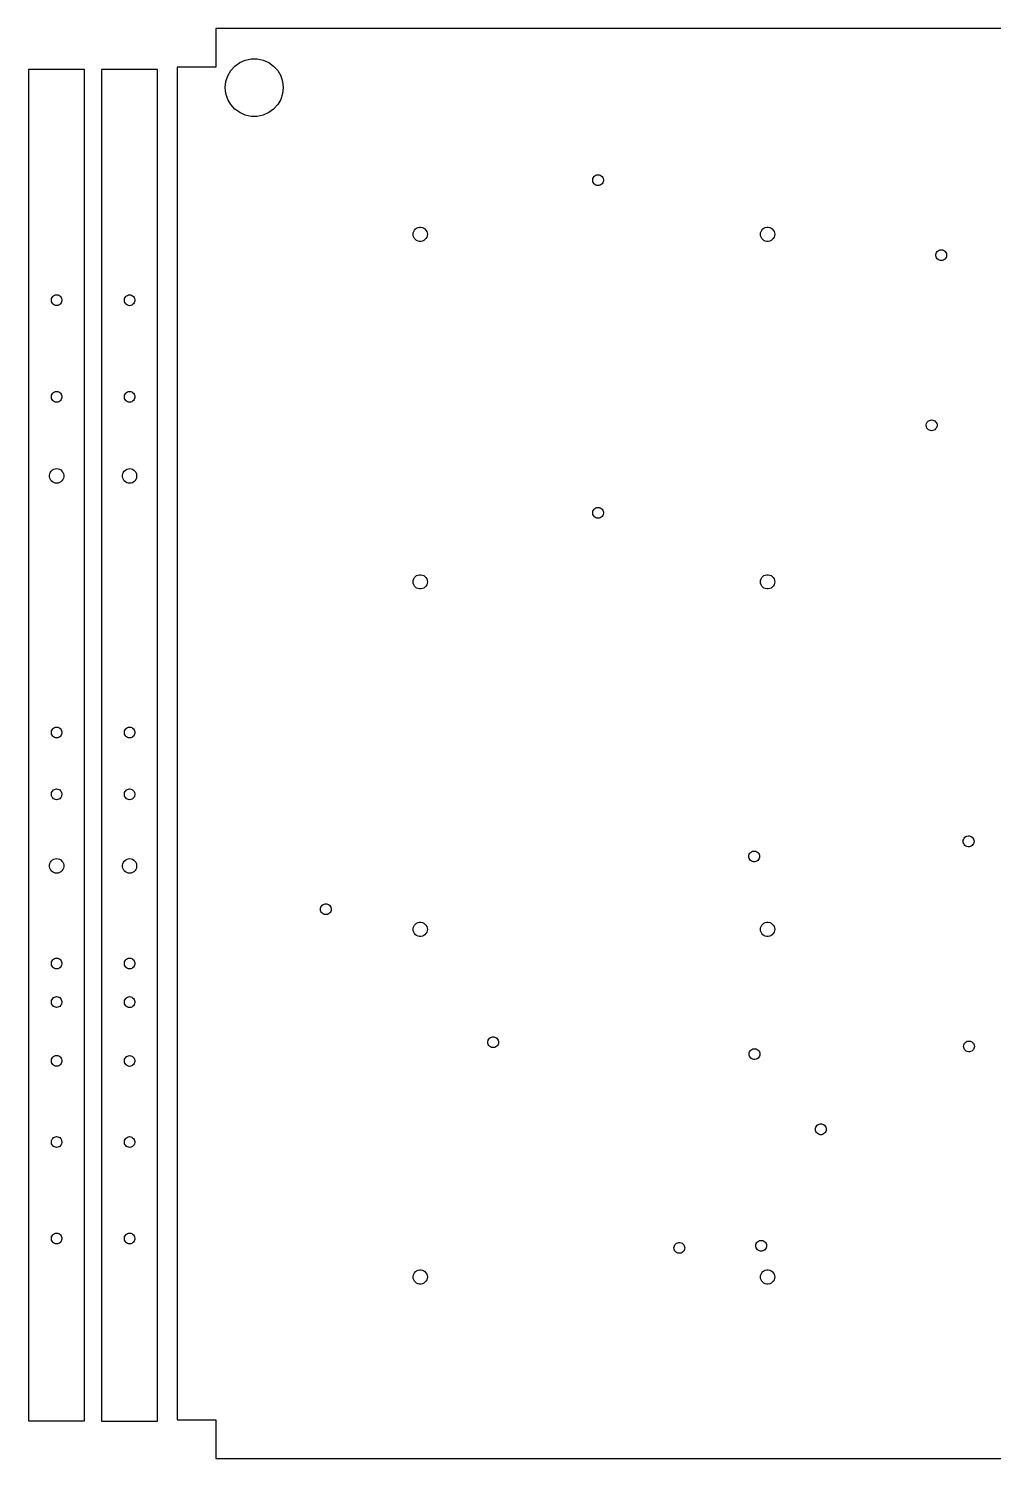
# Model space of a CAD drawing. Extents: x -131 to 1160, y 6 to 376.
# Drawn here: x -130.9 to 118.8, y 6.2 to 376 of the extents above; entities that cross this region are included whole.
import ezdxf

# ---------------------------------------------------------------- set-up
doc = ezdxf.new("R2010")
doc.units = 0
doc.layers.add('Layer_1', color=7, linetype='CONTINUOUS')

msp = doc.modelspace()

# ---------------------------------------------------------------- linework, layer by layer
at = {"layer": 'Layer_1', "color": 7}
for points in [[(277.107941, 11.229733), (277.763129, 17.458765), (279.698768, 23.415409), (282.829926, 28.8395), (287.021826, 33.493949), (292.089628, 37.175468), (297.811613, 39.722966), (303.939125, 41.025065), (310.20348, 41.025065), (316.330965, 39.722966), (318.160718, 38.908126), (318.160718, 366.020648), (308.172935, 366.020648), (308.172935, 376.007166), (-82.452149, 376.007166), (-82.452149, 366.020648), (-92.439932, 366.020648), (-92.439932, 16.22295), (-82.452149, 16.22295), (-82.452149, 6.236516), (277.633298, 6.236516)], [(-73.247411, 353.308821), (-74.779137, 353.634375), (-76.209787, 354.271515), (-77.476739, 355.191276), (-78.524555, 356.355707), (-79.307597, 357.710874), (-79.791504, 359.200859), (-79.955205, 360.75776), (-79.791504, 362.314653), (-79.307597, 363.804638), (-78.524555, 365.159815), (-77.476739, 366.324236), (-76.209787, 367.243994), (-74.779137, 367.881137), (-73.247411, 368.206701), (-71.681327, 368.206701), (-70.149601, 367.881137), (-68.718951, 367.243994), (-67.452002, 366.324236), (-66.404186, 365.159815), (-65.621143, 363.804638), (-65.137234, 362.314653), (-64.973533, 360.75776), (-65.137234, 359.200859), (-65.621143, 357.710874), (-66.404186, 356.355707), (-67.452002, 355.191276), (-68.718951, 354.271515), (-70.149601, 353.634375), (-71.681327, 353.308821)], [(-130.87387, 365.42079), (-130.87387, 15.912196), (-116.365285, 15.912196), (-116.365285, 365.42079)], [(-111.985028, 365.412122), (-111.985028, 15.903518), (-97.476442, 15.903518), (-97.476442, 365.412122)], [(16.236108, 335.420977), (15.958449, 335.510869), (15.704756, 335.656678), (15.488025, 335.852414), (15.316234, 336.089095), (15.197377, 336.355734), (15.136452, 336.642344), (15.136452, 336.933951), (15.197377, 337.220569), (15.316234, 337.487208), (15.488025, 337.723881), (15.704756, 337.919625), (15.958449, 338.065424), (16.236108, 338.155318), (16.526753, 338.186314), (16.817397, 338.155318), (17.095056, 338.065424), (17.348744, 337.919625), (17.56548, 337.723881), (17.737272, 337.487208), (17.856125, 337.220569), (17.917053, 336.933951), (17.917053, 336.642344), (17.856125, 336.355734), (17.737272, 336.089095), (17.56548, 335.852414), (17.348744, 335.656678), (17.095056, 335.510869), (16.817397, 335.420977), (16.526753, 335.389978)], [(-29.710078, 320.971489), (-30.087917, 321.052383), (-30.440783, 321.20917), (-30.753301, 321.435863), (-31.011786, 321.723471), (-31.204948, 322.058016), (-31.324304, 322.424528), (-31.364656, 322.809008), (-31.324304, 323.193489), (-31.204948, 323.559992), (-31.011786, 323.894536), (-30.753301, 324.182154), (-30.440783, 324.408846), (-30.087917, 324.565633), (-29.710078, 324.646529), (-29.32375, 324.646529), (-28.945911, 324.565633), (-28.593045, 324.408846), (-28.280527, 324.182154), (-28.022045, 323.894536), (-27.828981, 323.559992), (-27.709524, 323.193489), (-27.669175, 322.809008), (-27.709524, 322.424528), (-27.828981, 322.058016), (-28.022045, 321.723471), (-28.280527, 321.435863), (-28.593045, 321.20917), (-28.945911, 321.052383), (-29.32375, 320.971489)], [(60.180344, 320.971489), (59.801805, 321.052383), (59.449237, 321.20917), (59.136621, 321.435863), (58.877938, 321.723471), (58.685173, 322.058016), (58.56532, 322.424528), (58.525368, 322.809008), (58.56532, 323.193489), (58.685173, 323.559992), (58.877938, 323.894536), (59.136621, 324.182154), (59.449237, 324.408846), (59.801805, 324.565633), (60.180344, 324.646529), (60.565871, 324.646529), (60.944408, 324.565633), (61.296979, 324.408846), (61.609594, 324.182154), (61.868278, 323.894536), (62.061042, 323.559992), (62.180899, 323.193489), (62.220848, 322.809008), (62.180899, 322.424528), (62.061042, 322.058016), (61.868278, 321.723471), (61.609594, 321.435863), (61.296979, 321.20917), (60.944408, 321.052383), (60.565871, 320.971489)], [(105.040459, 316.035156), (104.7628, 316.125049), (104.509107, 316.270858), (104.292374, 316.466593), (104.120585, 316.703275), (104.001731, 316.969914), (103.940803, 317.256522), (103.940803, 317.54813), (104.001731, 317.834748), (104.120585, 318.101388), (104.292374, 318.33806), (104.509107, 318.533795), (104.7628, 318.679604), (105.040459, 318.769497), (105.331104, 318.800495), (105.621746, 318.769497), (105.899408, 318.679604), (106.153098, 318.533795), (106.369832, 318.33806), (106.541623, 318.101388), (106.660476, 317.834748), (106.721402, 317.54813), (106.721402, 317.256522), (106.660476, 316.969914), (106.541623, 316.703275), (106.369832, 316.466593), (106.153098, 316.270858), (105.899408, 316.125049), (105.621746, 316.035156), (105.331104, 316.004158)], [(-122.272848, 305.608886), (-122.331692, 305.322289), (-122.446838, 305.055668), (-122.613235, 304.818972), (-122.823631, 304.62326), (-123.068794, 304.477474), (-123.338008, 304.387595), (-123.619577, 304.356586), (-123.901094, 304.387595), (-124.170334, 304.477474), (-124.415497, 304.62326), (-124.625867, 304.818972), (-124.79229, 305.055668), (-124.90741, 305.322289), (-124.966254, 305.608886), (-124.966254, 305.900456), (-124.90741, 306.187053), (-124.79229, 306.453674), (-124.625867, 306.690343), (-124.415497, 306.886082), (-124.170334, 307.031868), (-123.901094, 307.121747), (-123.619577, 307.152703), (-123.338008, 307.121747), (-123.068794, 307.031868), (-122.823631, 306.886082), (-122.613235, 306.690343), (-122.446838, 306.453674), (-122.331692, 306.187053), (-122.272848, 305.900456)], [(-103.384006, 305.600218), (-103.442849, 305.313621), (-103.557996, 305.047), (-103.724392, 304.810304), (-103.934789, 304.614592), (-104.179952, 304.468807), (-104.449166, 304.378928), (-104.730735, 304.347918), (-105.012252, 304.378928), (-105.281492, 304.468807), (-105.526655, 304.614592), (-105.737025, 304.810304), (-105.903448, 305.047), (-106.018568, 305.313621), (-106.077411, 305.600218), (-106.077411, 305.891789), (-106.018568, 306.178385), (-105.903448, 306.445006), (-105.737025, 306.681676), (-105.526655, 306.877414), (-105.281492, 307.0232), (-105.012252, 307.113079), (-104.730735, 307.144035), (-104.449166, 307.113079), (-104.179952, 307.0232), (-103.934789, 306.877414), (-103.724392, 306.681676), (-103.557996, 306.445006), (-103.442849, 306.178385), (-103.384006, 305.891789)], [(-122.272848, 280.643967), (-122.331692, 280.35737), (-122.446838, 280.090749), (-122.613235, 279.85408), (-122.823631, 279.658367), (-123.068794, 279.512555), (-123.338008, 279.422703), (-123.619577, 279.391694), (-123.901094, 279.422703), (-124.170334, 279.512555), (-124.415497, 279.658367), (-124.625867, 279.85408), (-124.79229, 280.090749), (-124.90741, 280.35737), (-124.966254, 280.643967), (-124.966254, 280.935564), (-124.90741, 281.222161), (-124.79229, 281.488781), (-124.625867, 281.725451), (-124.415497, 281.92119), (-124.170334, 282.066975), (-123.901094, 282.156854), (-123.619577, 282.18781), (-123.338008, 282.156854), (-123.068794, 282.066975), (-122.823631, 281.92119), (-122.613235, 281.725451), (-122.446838, 281.488781), (-122.331692, 281.222161), (-122.272848, 280.935564)], [(-103.384006, 280.635299), (-103.442849, 280.348702), (-103.557996, 280.082081), (-103.724392, 279.845412), (-103.934789, 279.649699), (-104.179952, 279.503887), (-104.449166, 279.414035), (-104.730735, 279.383026), (-105.012252, 279.414035), (-105.281492, 279.503887), (-105.526655, 279.649699), (-105.737025, 279.845412), (-105.903448, 280.082081), (-106.018568, 280.348702), (-106.077411, 280.635299), (-106.077411, 280.926896), (-106.018568, 281.213493), (-105.903448, 281.480113), (-105.737025, 281.716783), (-105.526655, 281.912522), (-105.281492, 282.058307), (-105.012252, 282.148186), (-104.730735, 282.179142), (-104.449166, 282.148186), (-104.179952, 282.058307), (-103.934789, 281.912522), (-103.724392, 281.716783), (-103.557996, 281.480113), (-103.442849, 281.213493), (-103.384006, 280.926896)], [(102.5545, 272.043568), (102.276841, 272.13346), (102.023151, 272.279269), (101.806417, 272.475002), (101.634626, 272.711686), (101.51577, 272.978325), (101.454847, 273.264932), (101.454847, 273.55654), (101.51577, 273.84315), (101.634626, 274.109799), (101.806417, 274.346469), (102.023151, 274.542205), (102.276841, 274.688015), (102.5545, 274.777907), (102.845145, 274.808905), (103.13579, 274.777907), (103.413449, 274.688015), (103.667139, 274.542205), (103.883873, 274.346469), (104.055664, 274.109799), (104.174518, 273.84315), (104.235446, 273.55654), (104.235446, 273.264932), (104.174518, 272.978325), (104.055664, 272.711686), (103.883873, 272.475002), (103.667139, 272.279269), (103.413449, 272.13346), (103.13579, 272.043568), (102.845145, 272.012569)], [(-121.791889, 260.11984), (-121.871819, 259.732384), (-122.028082, 259.369879), (-122.253904, 259.049336), (-122.539416, 258.783694), (-122.87213, 258.584992), (-123.237546, 258.463152), (-123.61963, 258.421215), (-124.001715, 258.463152), (-124.367131, 258.584992), (-124.699845, 258.783694), (-124.985357, 259.049336), (-125.211179, 259.369879), (-125.367441, 259.732384), (-125.447372, 260.11984), (-125.447372, 260.517271), (-125.367441, 260.904727), (-125.211179, 261.267206), (-124.985357, 261.587775), (-124.699845, 261.85339), (-124.367131, 262.052119), (-124.001715, 262.173933), (-123.61963, 262.215896), (-123.237546, 262.173933), (-122.87213, 262.052119), (-122.539416, 261.85339), (-122.253904, 261.587775), (-122.028082, 261.267206), (-121.871819, 260.904727), (-121.791889, 260.517271)], [(-102.903046, 260.111173), (-102.982977, 259.723717), (-103.13924, 259.361211), (-103.365062, 259.040668), (-103.650574, 258.775027), (-103.983287, 258.576325), (-104.348703, 258.454484), (-104.730788, 258.412548), (-105.112873, 258.454484), (-105.478289, 258.576325), (-105.811002, 258.775027), (-106.096514, 259.040668), (-106.322336, 259.361211), (-106.478599, 259.723717), (-106.55853, 260.111173), (-106.55853, 260.508603), (-106.478599, 260.896059), (-106.322336, 261.258538), (-106.096514, 261.579107), (-105.811002, 261.844723), (-105.478289, 262.043451), (-105.112873, 262.165265), (-104.730788, 262.207228), (-104.348703, 262.165265), (-103.983287, 262.043451), (-103.650574, 261.844723), (-103.365062, 261.579107), (-103.13924, 261.258538), (-102.982977, 260.896059), (-102.903046, 260.508603)], [(16.236108, 249.426104), (15.958449, 249.515999), (15.704756, 249.661798), (15.488025, 249.857531), (15.316234, 250.094214), (15.197377, 250.360853), (15.136452, 250.647471), (15.136452, 250.939079), (15.197377, 251.225689), (15.316234, 251.492328), (15.488025, 251.729009), (15.704756, 251.924745), (15.958449, 252.070554), (16.236108, 252.160446), (16.526753, 252.191445), (16.817397, 252.160446), (17.095056, 252.070554), (17.348744, 251.924745), (17.56548, 251.729009), (17.737272, 251.492328), (17.856125, 251.225689), (17.917053, 250.939079), (17.917053, 250.647471), (17.856125, 250.360853), (17.737272, 250.094214), (17.56548, 249.857531), (17.348744, 249.661798), (17.095056, 249.515999), (16.817397, 249.426104), (16.526753, 249.395108)], [(-29.710078, 231.092866), (-30.087917, 231.17376), (-30.440783, 231.330546), (-30.753301, 231.557241), (-31.011786, 231.844849), (-31.204948, 232.179404), (-31.324304, 232.545905), (-31.364656, 232.930386), (-31.324304, 233.314866), (-31.204948, 233.681369), (-31.011786, 234.015922), (-30.753301, 234.303532), (-30.440783, 234.530224), (-30.087917, 234.687011), (-29.710078, 234.767905), (-29.32375, 234.767905), (-28.945911, 234.687011), (-28.593045, 234.530224), (-28.280527, 234.303532), (-28.022045, 234.015922), (-27.828981, 233.681369), (-27.709524, 233.314866), (-27.669175, 232.930386), (-27.709524, 232.545905), (-27.828981, 232.179404), (-28.022045, 231.844849), (-28.280527, 231.557241), (-28.593045, 231.330546), (-28.945911, 231.17376), (-29.32375, 231.092866)], [(60.180344, 231.092866), (59.801805, 231.17376), (59.449237, 231.330546), (59.136621, 231.557241), (58.877938, 231.844849), (58.685173, 232.179404), (58.56532, 232.545905), (58.525368, 232.930386), (58.56532, 233.314866), (58.685173, 233.681369), (58.877938, 234.015922), (59.136621, 234.303532), (59.449237, 234.530224), (59.801805, 234.687011), (60.180344, 234.767905), (60.565871, 234.767905), (60.944408, 234.687011), (61.296979, 234.530224), (61.609594, 234.303532), (61.868278, 234.015922), (62.061042, 233.681369), (62.180899, 233.314866), (62.220848, 232.930386), (62.180899, 232.545905), (62.061042, 232.179404), (61.868278, 231.844849), (61.609594, 231.557241), (61.296979, 231.330546), (60.944408, 231.17376), (60.565871, 231.092866)], [(-122.272848, 193.816051), (-122.331692, 193.529454), (-122.446838, 193.262833), (-122.613235, 193.026164), (-122.823631, 192.830425), (-123.068794, 192.684639), (-123.338008, 192.594364), (-123.619577, 192.563857), (-123.901094, 192.594364), (-124.170334, 192.684639), (-124.415497, 192.830425), (-124.625867, 193.026164), (-124.79229, 193.262833), (-124.90741, 193.529454), (-124.966254, 193.816051), (-124.966254, 194.107648), (-124.90741, 194.394245), (-124.79229, 194.660865), (-124.625867, 194.897535), (-124.415497, 195.093247), (-124.170334, 195.239059), (-123.901094, 195.328938), (-123.619577, 195.359815), (-123.338008, 195.328938), (-123.068794, 195.239059), (-122.823631, 195.093247), (-122.613235, 194.897535), (-122.446838, 194.660865), (-122.331692, 194.394245), (-122.272848, 194.107648)], [(-103.384006, 193.807383), (-103.442849, 193.520786), (-103.557996, 193.254166), (-103.724392, 193.017496), (-103.934789, 192.821757), (-104.179952, 192.675972), (-104.449166, 192.585696), (-104.730735, 192.555189), (-105.012252, 192.585696), (-105.281492, 192.675972), (-105.526655, 192.821757), (-105.737025, 193.017496), (-105.903448, 193.254166), (-106.018568, 193.520786), (-106.077411, 193.807383), (-106.077411, 194.09898), (-106.018568, 194.385577), (-105.903448, 194.652198), (-105.737025, 194.888867), (-105.526655, 195.08458), (-105.281492, 195.230392), (-105.012252, 195.32027), (-104.730735, 195.351147), (-104.449166, 195.32027), (-104.179952, 195.230392), (-103.934789, 195.08458), (-103.724392, 194.888867), (-103.557996, 194.652198), (-103.442849, 194.385577), (-103.384006, 194.09898)], [(-122.272848, 177.838207), (-122.331692, 177.552325), (-122.446838, 177.285281), (-122.613235, 177.048823), (-122.823631, 176.853296), (-123.068794, 176.707113), (-123.338008, 176.616838), (-123.619577, 176.586252), (-123.901094, 176.616838), (-124.170334, 176.707113), (-124.415497, 176.853296), (-124.625867, 177.048823), (-124.79229, 177.285281), (-124.90741, 177.552325), (-124.966254, 177.838207), (-124.966254, 178.130413), (-124.90741, 178.416295), (-124.79229, 178.683339), (-124.625867, 178.919797), (-124.415497, 179.115324), (-124.170334, 179.261507), (-123.901094, 179.351783), (-123.619577, 179.382316), (-123.338008, 179.351783), (-123.068794, 179.261507), (-122.823631, 179.115324), (-122.613235, 178.919797), (-122.446838, 178.683339), (-122.331692, 178.416295), (-122.272848, 178.130413)], [(-103.384006, 177.829539), (-103.442849, 177.543657), (-103.557996, 177.276613), (-103.724392, 177.040155), (-103.934789, 176.844628), (-104.179952, 176.698446), (-104.449166, 176.60817), (-104.730735, 176.577584), (-105.012252, 176.60817), (-105.281492, 176.698446), (-105.526655, 176.844628), (-105.737025, 177.040155), (-105.903448, 177.276613), (-106.018568, 177.543657), (-106.077411, 177.829539), (-106.077411, 178.121745), (-106.018568, 178.407628), (-105.903448, 178.674672), (-105.737025, 178.91113), (-105.526655, 179.106657), (-105.281492, 179.252839), (-105.012252, 179.343115), (-104.730735, 179.373648), (-104.449166, 179.343115), (-104.179952, 179.252839), (-103.934789, 179.106657), (-103.724392, 178.91113), (-103.557996, 178.674672), (-103.442849, 178.407628), (-103.384006, 178.121745)], [(112.263621, 164.430899), (111.976972, 164.491793), (111.710301, 164.610633), (111.473586, 164.782401), (111.277829, 164.999105), (111.132006, 165.252766), (111.042117, 165.530394), (111.011155, 165.821002), (111.042117, 166.111609), (111.132006, 166.389229), (111.277829, 166.64289), (111.473586, 166.859592), (111.710301, 167.031359), (111.976972, 167.150199), (112.263621, 167.211096), (112.555263, 167.211096), (112.841913, 167.150199), (113.108589, 167.031359), (113.345299, 166.859592), (113.541059, 166.64289), (113.686881, 166.389229), (113.776771, 166.111609), (113.807732, 165.821002), (113.776771, 165.530394), (113.686881, 165.252766), (113.541059, 164.999105), (113.345299, 164.782401), (113.108589, 164.610633), (112.841913, 164.491793), (112.555263, 164.430899)], [(56.753538, 160.536156), (56.466888, 160.597052), (56.200212, 160.715893), (55.963502, 160.88766), (55.767743, 161.104372), (55.62192, 161.358023), (55.532031, 161.635653), (55.501069, 161.926261), (55.532031, 162.216869), (55.62192, 162.494485), (55.767743, 162.748147), (55.963502, 162.964851), (56.200212, 163.136626), (56.466888, 163.255459), (56.753538, 163.316352), (57.04518, 163.316352), (57.33183, 163.255459), (57.598503, 163.136626), (57.835213, 162.964851), (58.030975, 162.748147), (58.176795, 162.494485), (58.266685, 162.216869), (58.297646, 161.926261), (58.266685, 161.635653), (58.176795, 161.358023), (58.030975, 161.104372), (57.835213, 160.88766), (57.598503, 160.715893), (57.33183, 160.597052), (57.04518, 160.536156)], [(-121.791889, 159.262023), (-121.871819, 158.874091), (-122.028082, 158.511691), (-122.253904, 158.190831), (-122.539416, 157.925401), (-122.87213, 157.727096), (-123.237546, 157.604461), (-123.61963, 157.563001), (-124.001715, 157.604461), (-124.367131, 157.727096), (-124.699845, 157.925401), (-124.985357, 158.190831), (-125.211179, 158.511691), (-125.367441, 158.874091), (-125.447372, 159.262023), (-125.447372, 159.658686), (-125.367441, 160.046618), (-125.211179, 160.409018), (-124.985357, 160.729878), (-124.699845, 160.995308), (-124.367131, 161.193614), (-124.001715, 161.316248), (-123.61963, 161.357708), (-123.237546, 161.316248), (-122.87213, 161.193614), (-122.539416, 160.995308), (-122.253904, 160.729878), (-122.028082, 160.409018), (-121.871819, 160.046618), (-121.791889, 159.658686)], [(-102.903046, 159.253355), (-102.982977, 158.865423), (-103.13924, 158.503023), (-103.365062, 158.182163), (-103.650574, 157.916733), (-103.983287, 157.718428), (-104.348703, 157.595794), (-104.730788, 157.554333), (-105.112873, 157.595794), (-105.478289, 157.718428), (-105.811002, 157.916733), (-106.096514, 158.182163), (-106.322336, 158.503023), (-106.478599, 158.865423), (-106.55853, 159.253355), (-106.55853, 159.650019), (-106.478599, 160.037951), (-106.322336, 160.40035), (-106.096514, 160.721211), (-105.811002, 160.986641), (-105.478289, 161.184946), (-105.112873, 161.30758), (-104.730788, 161.34904), (-104.348703, 161.30758), (-103.983287, 161.184946), (-103.650574, 160.986641), (-103.365062, 160.721211), (-103.13924, 160.40035), (-102.982977, 160.037951), (-102.903046, 159.650019)], [(-54.088152, 146.870609), (-54.3741, 146.931506), (-54.641176, 147.050346), (-54.877687, 147.222113), (-55.073246, 147.438826), (-55.219468, 147.692476), (-55.309759, 147.970106), (-55.340321, 148.260714), (-55.309759, 148.551322), (-55.219468, 148.828949), (-55.073246, 149.0826), (-54.877687, 149.299315), (-54.641176, 149.47108), (-54.3741, 149.589923), (-54.088152, 149.650816), (-53.795909, 149.650816), (-53.509958, 149.589923), (-53.242887, 149.47108), (-53.006376, 149.299315), (-52.810815, 149.0826), (-52.664593, 148.828949), (-52.574304, 148.551322), (-52.543742, 148.260714), (-52.574304, 147.970106), (-52.664593, 147.692476), (-52.810815, 147.438826), (-53.006376, 147.222113), (-53.242887, 147.050346), (-53.509958, 146.931506), (-53.795909, 146.870609)], [(-29.710078, 141.214251), (-30.087917, 141.295145), (-30.440783, 141.451935), (-30.753301, 141.678638), (-31.011786, 141.966245), (-31.204948, 142.300789), (-31.324304, 142.667301), (-31.364656, 143.051783), (-31.324304, 143.436262), (-31.204948, 143.802763), (-31.011786, 144.137307), (-30.753301, 144.424925), (-30.440783, 144.65162), (-30.087917, 144.808407), (-29.710078, 144.889301), (-29.32375, 144.889301), (-28.945911, 144.808407), (-28.593045, 144.65162), (-28.280527, 144.424925), (-28.022045, 144.137307), (-27.828981, 143.802763), (-27.709524, 143.436262), (-27.669175, 143.051783), (-27.709524, 142.667301), (-27.828981, 142.300789), (-28.022045, 141.966245), (-28.280527, 141.678638), (-28.593045, 141.451935), (-28.945911, 141.295145), (-29.32375, 141.214251)], [(60.180344, 141.214251), (59.801805, 141.295145), (59.449237, 141.451935), (59.136621, 141.678638), (58.877938, 141.966245), (58.685173, 142.300789), (58.56532, 142.667301), (58.525368, 143.051783), (58.56532, 143.436262), (58.685173, 143.802763), (58.877938, 144.137307), (59.136621, 144.424925), (59.449237, 144.65162), (59.801805, 144.808407), (60.180344, 144.889301), (60.565871, 144.889301), (60.944408, 144.808407), (61.296979, 144.65162), (61.609594, 144.424925), (61.868278, 144.137307), (62.061042, 143.802763), (62.180899, 143.436262), (62.220848, 143.051783), (62.180899, 142.667301), (62.061042, 142.300789), (61.868278, 141.966245), (61.609594, 141.678638), (61.296979, 141.451935), (60.944408, 141.295145), (60.565871, 141.214251)], [(-122.272848, 134.099725), (-122.331692, 133.813816), (-122.446838, 133.546798), (-122.613235, 133.310314), (-122.823631, 133.114787), (-123.068794, 132.968604), (-123.338008, 132.878329), (-123.619577, 132.847743), (-123.901094, 132.878329), (-124.170334, 132.968604), (-124.415497, 133.114787), (-124.625867, 133.310314), (-124.79229, 133.546798), (-124.90741, 133.813816), (-124.966254, 134.099725), (-124.966254, 134.391904), (-124.90741, 134.677786), (-124.79229, 134.94483), (-124.625867, 135.181288), (-124.415497, 135.376816), (-124.170334, 135.523024), (-123.901094, 135.613274), (-123.619577, 135.643807), (-123.338008, 135.613274), (-123.068794, 135.523024), (-122.823631, 135.376816), (-122.613235, 135.181288), (-122.446838, 134.94483), (-122.331692, 134.677786), (-122.272848, 134.391904)], [(-103.384006, 134.091057), (-103.442849, 133.805148), (-103.557996, 133.538131), (-103.724392, 133.301646), (-103.934789, 133.106119), (-104.179952, 132.959937), (-104.449166, 132.869661), (-104.730735, 132.839075), (-105.012252, 132.869661), (-105.281492, 132.959937), (-105.526655, 133.106119), (-105.737025, 133.301646), (-105.903448, 133.538131), (-106.018568, 133.805148), (-106.077411, 134.091057), (-106.077411, 134.383236), (-106.018568, 134.669119), (-105.903448, 134.936163), (-105.737025, 135.172621), (-105.526655, 135.368148), (-105.281492, 135.514357), (-105.012252, 135.604606), (-104.730735, 135.635139), (-104.449166, 135.604606), (-104.179952, 135.514357), (-103.934789, 135.368148), (-103.724392, 135.172621), (-103.557996, 134.936163), (-103.442849, 134.669119), (-103.384006, 134.383236)], [(-122.272848, 124.113741), (-122.331692, 123.827859), (-122.446838, 123.560815), (-122.613235, 123.324357), (-122.823631, 123.12883), (-123.068794, 122.982647), (-123.338008, 122.892372), (-123.619577, 122.861839), (-123.901094, 122.892372), (-124.170334, 122.982647), (-124.415497, 123.12883), (-124.625867, 123.324357), (-124.79229, 123.560815), (-124.90741, 123.827859), (-124.966254, 124.113741), (-124.966254, 124.405947), (-124.90741, 124.691856), (-124.79229, 124.958873), (-124.625867, 125.195331), (-124.415497, 125.390858), (-124.170334, 125.537041), (-123.901094, 125.627317), (-123.619577, 125.657902), (-123.338008, 125.627317), (-123.068794, 125.537041), (-122.823631, 125.390858), (-122.613235, 125.195331), (-122.446838, 124.958873), (-122.331692, 124.691856), (-122.272848, 124.405947)], [(-103.384006, 124.105073), (-103.442849, 123.819191), (-103.557996, 123.552147), (-103.724392, 123.315689), (-103.934789, 123.120162), (-104.179952, 122.97398), (-104.449166, 122.883704), (-104.730735, 122.853171), (-105.012252, 122.883704), (-105.281492, 122.97398), (-105.526655, 123.120162), (-105.737025, 123.315689), (-105.903448, 123.552147), (-106.018568, 123.819191), (-106.077411, 124.105073), (-106.077411, 124.397279), (-106.018568, 124.683188), (-105.903448, 124.950205), (-105.737025, 125.186664), (-105.526655, 125.382191), (-105.281492, 125.528373), (-105.012252, 125.618649), (-104.730735, 125.649235), (-104.449166, 125.618649), (-104.179952, 125.528373), (-103.934789, 125.382191), (-103.724392, 125.186664), (-103.557996, 124.950205), (-103.442849, 124.683188), (-103.384006, 124.397279)], [(-10.798118, 112.463007), (-11.084066, 112.524004), (-11.351142, 112.642895), (-11.587653, 112.814681), (-11.783212, 113.031364), (-11.929434, 113.285046), (-12.019723, 113.562623), (-12.050287, 113.853202), (-12.019723, 114.143879), (-11.929434, 114.421458), (-11.783212, 114.675138), (-11.587653, 114.891821), (-11.351142, 115.06361), (-11.084066, 115.182501), (-10.798118, 115.243495), (-10.505875, 115.243495), (-10.219924, 115.182501), (-9.952853, 115.06361), (-9.71634, 114.891821), (-9.520781, 114.675138), (-9.374559, 114.421458), (-9.28427, 114.143879), (-9.253708, 113.853202), (-9.28427, 113.562623), (-9.374559, 113.285046), (-9.520781, 113.031364), (-9.71634, 112.814681), (-9.952853, 112.642895), (-10.219924, 112.524004), (-10.505875, 112.463007)], [(56.831442, 109.405141), (56.544792, 109.466138), (56.278119, 109.585028), (56.041409, 109.756814), (55.845646, 109.973498), (55.699827, 110.22718), (55.609937, 110.504757), (55.578973, 110.795336), (55.609937, 111.086012), (55.699827, 111.363592), (55.845646, 111.617272), (56.041409, 111.833955), (56.278119, 112.005744), (56.544792, 112.124634), (56.831442, 112.185629), (57.123084, 112.185629), (57.409734, 112.124634), (57.676407, 112.005744), (57.913119, 111.833955), (58.108876, 111.617272), (58.254702, 111.363592), (58.344591, 111.086012), (58.375553, 110.795336), (58.344591, 110.504757), (58.254702, 110.22718), (58.108876, 109.973498), (57.913119, 109.756814), (57.676407, 109.585028), (57.409734, 109.466138), (57.123084, 109.405141)], [(112.363499, 111.402488), (112.076852, 111.463485), (111.810176, 111.582275), (111.573466, 111.754061), (111.377706, 111.970745), (111.231884, 112.224427), (111.141992, 112.502105), (111.11103, 112.792683), (111.141992, 113.083262), (111.231884, 113.36094), (111.377706, 113.614619), (111.573466, 113.831303), (111.810176, 114.003091), (112.076852, 114.121881), (112.363499, 114.182876), (112.655144, 114.182876), (112.941793, 114.121881), (113.208464, 114.003091), (113.445176, 113.831303), (113.640936, 113.614619), (113.786759, 113.36094), (113.876648, 113.083262), (113.90761, 112.792683), (113.876648, 112.502105), (113.786759, 112.224427), (113.640936, 111.970745), (113.445176, 111.754061), (113.208464, 111.582275), (112.941793, 111.463485), (112.655144, 111.402488)], [(-122.272848, 108.885171), (-122.331692, 108.599262), (-122.446838, 108.332245), (-122.613235, 108.095787), (-122.823631, 107.90026), (-123.068794, 107.754051), (-123.338008, 107.663775), (-123.619577, 107.633269), (-123.901094, 107.663775), (-124.170334, 107.754051), (-124.415497, 107.90026), (-124.625867, 108.095787), (-124.79229, 108.332245), (-124.90741, 108.599262), (-124.966254, 108.885171), (-124.966254, 109.177351), (-124.90741, 109.463259), (-124.79229, 109.730277), (-124.625867, 109.966735), (-124.415497, 110.162262), (-124.170334, 110.308471), (-123.901094, 110.39872), (-123.619577, 110.429306), (-123.338008, 110.39872), (-123.068794, 110.308471), (-122.823631, 110.162262), (-122.613235, 109.966735), (-122.446838, 109.730277), (-122.331692, 109.463259), (-122.272848, 109.177351)], [(-103.384006, 108.876503), (-103.442849, 108.590595), (-103.557996, 108.323577), (-103.724392, 108.087119), (-103.934789, 107.891592), (-104.179952, 107.745383), (-104.449166, 107.655107), (-104.730735, 107.624601), (-105.012252, 107.655107), (-105.281492, 107.745383), (-105.526655, 107.891592), (-105.737025, 108.087119), (-105.903448, 108.323577), (-106.018568, 108.590595), (-106.077411, 108.876503), (-106.077411, 109.168683), (-106.018568, 109.454592), (-105.903448, 109.721609), (-105.737025, 109.958067), (-105.526655, 110.153594), (-105.281492, 110.299803), (-105.012252, 110.390052), (-104.730735, 110.420638), (-104.449166, 110.390052), (-104.179952, 110.299803), (-103.934789, 110.153594), (-103.724392, 109.958067), (-103.557996, 109.721609), (-103.442849, 109.454592), (-103.384006, 109.168683)], [(74.026403, 89.954128), (73.739753, 90.015122), (73.47308, 90.134113), (73.23637, 90.305801), (73.040608, 90.523085), (72.894788, 90.776265), (72.804898, 91.054144), (72.773937, 91.34482), (72.804898, 91.6356), (72.894788, 91.913479), (73.040608, 92.166658), (73.23637, 92.383842), (73.47308, 92.555628), (73.739753, 92.674521), (74.026403, 92.735515), (74.318045, 92.735515), (74.604695, 92.674521), (74.871371, 92.555628), (75.10808, 92.383842), (75.30384, 92.166658), (75.449663, 91.913479), (75.539552, 91.6356), (75.570514, 91.34482), (75.539552, 91.054144), (75.449663, 90.776265), (75.30384, 90.523085), (75.10808, 90.305801), (74.871371, 90.134113), (74.604695, 90.015122), (74.318045, 89.954128)], [(-122.272848, 87.914603), (-122.331692, 87.628721), (-122.446838, 87.361703), (-122.613235, 87.125272), (-122.823631, 86.929718), (-123.068794, 86.783562), (-123.338008, 86.693286), (-123.619577, 86.66278), (-123.901094, 86.693286), (-124.170334, 86.783562), (-124.415497, 86.929718), (-124.625867, 87.125272), (-124.79229, 87.361703), (-124.90741, 87.628721), (-124.966254, 87.914603), (-124.966254, 88.206862), (-124.90741, 88.492744), (-124.79229, 88.759762), (-124.625867, 88.99622), (-124.415497, 89.191773), (-124.170334, 89.337903), (-123.901094, 89.428178), (-123.619577, 89.458711), (-123.338008, 89.428178), (-123.068794, 89.337903), (-122.823631, 89.191773), (-122.613235, 88.99622), (-122.446838, 88.759762), (-122.331692, 88.492744), (-122.272848, 88.206862)], [(-103.384006, 87.905946), (-103.442849, 87.620064), (-103.557996, 87.353046), (-103.724392, 87.116614), (-103.934789, 86.921061), (-104.179952, 86.774905), (-104.449166, 86.684629), (-104.730735, 86.654123), (-105.012252, 86.684629), (-105.281492, 86.774905), (-105.526655, 86.921061), (-105.737025, 87.116614), (-105.903448, 87.353046), (-106.018568, 87.620064), (-106.077411, 87.905946), (-106.077411, 88.198205), (-106.018568, 88.484087), (-105.903448, 88.751104), (-105.737025, 88.987563), (-105.526655, 89.183116), (-105.281492, 89.329245), (-105.012252, 89.419521), (-104.730735, 89.450054), (-104.449166, 89.419521), (-104.179952, 89.329245), (-103.934789, 89.183116), (-103.724392, 88.987563), (-103.557996, 88.751104), (-103.442849, 88.484087), (-103.384006, 88.198205)], [(-122.272848, 62.949737), (-122.331692, 62.663828), (-122.446838, 62.396811), (-122.613235, 62.160352), (-122.823631, 61.964825), (-123.068794, 61.818617), (-123.338008, 61.728367), (-123.619577, 61.697834), (-123.901094, 61.728367), (-124.170334, 61.818617), (-124.415497, 61.964825), (-124.625867, 62.160352), (-124.79229, 62.396811), (-124.90741, 62.663828), (-124.966254, 62.949737), (-124.966254, 63.241916), (-124.90741, 63.527825), (-124.79229, 63.794842), (-124.625867, 64.031327), (-124.415497, 64.226828), (-124.170334, 64.373036), (-123.901094, 64.463312), (-123.619577, 64.493819), (-123.338008, 64.463312), (-123.068794, 64.373036), (-122.823631, 64.226828), (-122.613235, 64.031327), (-122.446838, 63.794842), (-122.331692, 63.527825), (-122.272848, 63.241916)], [(-103.384006, 62.94108), (-103.442849, 62.655171), (-103.557996, 62.388153), (-103.724392, 62.151695), (-103.934789, 61.956168), (-104.179952, 61.809959), (-104.449166, 61.71971), (-104.730735, 61.689177), (-105.012252, 61.71971), (-105.281492, 61.809959), (-105.526655, 61.956168), (-105.737025, 62.151695), (-105.903448, 62.388153), (-106.018568, 62.655171), (-106.077411, 62.94108), (-106.077411, 63.233259), (-106.018568, 63.519168), (-105.903448, 63.786185), (-105.737025, 64.02267), (-105.526655, 64.21817), (-105.281492, 64.364379), (-105.012252, 64.454655), (-104.730735, 64.485162), (-104.449166, 64.454655), (-104.179952, 64.364379), (-103.934789, 64.21817), (-103.724392, 64.02267), (-103.557996, 63.786185), (-103.442849, 63.519168), (-103.384006, 63.233259)], [(37.405209, 59.272571), (37.11856, 59.333568), (36.851884, 59.452559), (36.615174, 59.624244), (36.419414, 59.841528), (36.273594, 60.094607), (36.183705, 60.372587), (36.152741, 60.663266), (36.183705, 60.953942), (36.273594, 61.231922), (36.419414, 61.485101), (36.615174, 61.702285), (36.851884, 61.874073), (37.11856, 61.992964), (37.405209, 62.053958), (37.696852, 62.053958), (37.983501, 61.992964), (38.250175, 61.874073), (38.486887, 61.702285), (38.682647, 61.485101), (38.828467, 61.231922), (38.918356, 60.953942), (38.949318, 60.663266), (38.918356, 60.372587), (38.828467, 60.094607), (38.682647, 59.841528), (38.486887, 59.624244), (38.250175, 59.452559), (37.983501, 59.333568), (37.696852, 59.272571)], [(58.592286, 59.849828), (58.305636, 59.910823), (58.038966, 60.029713), (57.802253, 60.201499), (57.606491, 60.418685), (57.460671, 60.671865), (57.370782, 60.949844), (57.33982, 61.240521), (57.370782, 61.5312), (57.460671, 61.809179), (57.606491, 62.062258), (57.802253, 62.279542), (58.038966, 62.451227), (58.305636, 62.570218), (58.592286, 62.631216), (58.883928, 62.631216), (59.170578, 62.570218), (59.437254, 62.451227), (59.673964, 62.279542), (59.869724, 62.062258), (60.015546, 61.809179), (60.105436, 61.5312), (60.136397, 61.240521), (60.105436, 60.949844), (60.015546, 60.671865), (59.869724, 60.418685), (59.673964, 60.201499), (59.437254, 60.029713), (59.170578, 59.910823), (58.883928, 59.849828)], [(-29.710078, 51.335677), (-30.087917, 51.415671), (-30.440783, 51.572759), (-30.753301, 51.799843), (-31.011786, 52.086821), (-31.204948, 52.421294), (-31.324304, 52.788766), (-31.364656, 53.172838), (-31.324304, 53.556907), (-31.204948, 53.924281), (-31.011786, 54.258754), (-30.753301, 54.545731), (-30.440783, 54.772715), (-30.087917, 54.929803), (-29.710078, 55.010797), (-29.32375, 55.010797), (-28.945911, 54.929803), (-28.593045, 54.772715), (-28.280527, 54.545731), (-28.022045, 54.258754), (-27.828981, 53.924281), (-27.709524, 53.556907), (-27.669175, 53.172838), (-27.709524, 52.788766), (-27.828981, 52.421294), (-28.022045, 52.086821), (-28.280527, 51.799843), (-28.593045, 51.572759), (-28.945911, 51.415671), (-29.32375, 51.335677)], [(60.180344, 51.335677), (59.801805, 51.415671), (59.449237, 51.572759), (59.136621, 51.799843), (58.877938, 52.086821), (58.685173, 52.421294), (58.56532, 52.788766), (58.525368, 53.172838), (58.56532, 53.556907), (58.685173, 53.924281), (58.877938, 54.258754), (59.136621, 54.545731), (59.449237, 54.772715), (59.801805, 54.929803), (60.180344, 55.010797), (60.565871, 55.010797), (60.944408, 54.929803), (61.296979, 54.772715), (61.609594, 54.545731), (61.868278, 54.258754), (62.061042, 53.924281), (62.180899, 53.556907), (62.220848, 53.172838), (62.180899, 52.788766), (62.061042, 52.421294), (61.868278, 52.086821), (61.609594, 51.799843), (61.296979, 51.572759), (60.944408, 51.415671), (60.565871, 51.335677)]]:
    msp.add_lwpolyline(points, close=True, dxfattribs=at)

doc.saveas('drawing.dxf')
